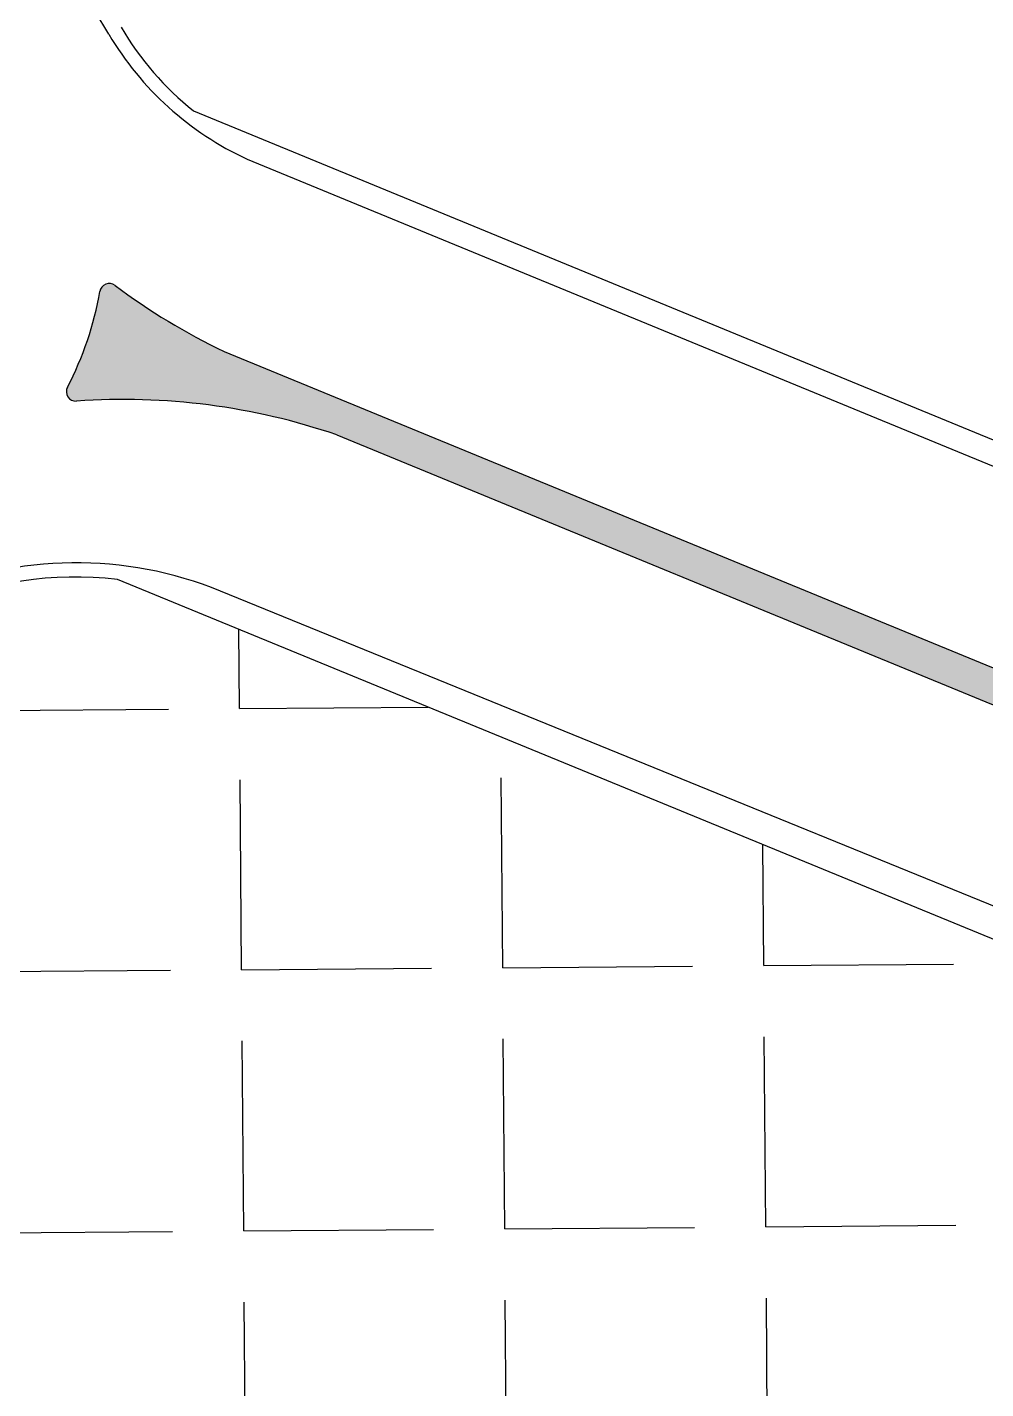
# Model space of a CAD drawing. Header units: metres. Extents: x 324293 to 653279, y 3585589 to 7191434.
# Drawn here: x 334639.2 to 334689.7, y 3600428.1 to 3600499.8 of the extents above; entities that cross this region are included whole.
import ezdxf

# ---------------------------------------------------------------- set-up
doc = ezdxf.new("R2010")
doc.units = ezdxf.units.M
for name, color, linetype in [('asfalt tarahi', 1, 'Continuous'), ('cahman', 80, 'Continuous'), ('masir', 25, 'Continuous'), ('shouldr', 6, 'Continuous')]:
    doc.layers.add(name, color=color, linetype=linetype)

msp = doc.modelspace()

# ---------------------------------------------------------------- hatches: boundary and pattern name
at = {"layer": 'cahman'}
h = msp.add_hatch(dxfattribs=at)
h.set_pattern_fill('AR-SAND', color=256, angle=0.4498703, style=0)
h.set_pattern_definition([(37.949870306, (28282.7474, -2517.6114), (-0.0781201379, 1.9262697745), [0, -1.52, 0, -1.7, 0, -1.625]), (7.94987031, (28282.7474, -2517.6114), (1.7475636851, 2.8359547187), [0, -0.82, 0, -1.37, 0, -0.525]), (327.949870306, (28281.5175, -2517.6211), (3.1140014368, 0.0301099917), [0, -0.5, 0, -1.8, 0, -2.35]), (317.94987031, (28281.5175, -2517.621), (2.9991427517, 0.901251527), [0, -0.25, 0, -1.18, 0, -1.35])])
edge = h.paths.add_edge_path()
edge.add_line((334770.84401, 3600430.91371), (334770.82867, 3600432.86637))
edge.add_line((334770.82867, 3600432.86637), (334649.58543, 3600482.74176))
edge.add_arc((334664.55188, 3600513.99), 34.64747, 233.2798271, 244.407745, ccw=False)
edge.add_arc((334643.52944, 3600485.82273), 0.5, 52.198891, 170.1906561)
edge.add_arc((334626.08826, 3600488.83827), 17.19995, 332.3889588, 350.1906561, ccw=False)
edge.add_arc((334641.77244, 3600480.63493), 0.5, 152.3889588, 274.0040059)
edge.add_arc((334644.24778, 3600445.27146), 34.95, 71.1756219, 94.0040059, ccw=False)
edge.add_line((334655.52504, 3600478.35206), (334770.84401, 3600430.91371))
at = {"layer": 'masir'}
h = msp.add_hatch(dxfattribs=at)
h.set_pattern_fill('ANGLE', color=256, scale=50, angle=0.4498703, style=0)
h.set_pattern_definition([(0.4498703, (28282.747, -2517.611), (-0.107960014, 13.74957616), [10, -3.75]), (90.4498703, (28282.747, -2517.611), (-13.74957616, -0.107960014), [10, -3.75])])
h.paths.add_polyline_path([(334643.95739, 3600470.74588, 0.13193627), (334634.0567, 3600469.26242, -0.10762959), (334625.04119, 3600467.46628, -0.03613446), (334614.97046, 3600468.3753, 0.20448952), (334605.33198, 3600461.60808), (334590.11906, 3600437.05098), (334695.23088, 3600371.93508), (334744.55482, 3600429.41321)])
h.paths.add_polyline_path([(334644.00257, 3600475.76486), (334676.11229, 3600476.01698), (334676.16824, 3600468.8922), (334644.05851, 3600468.64008)], flags=9)

# ---------------------------------------------------------------- linework, layer by layer
at = {"layer": 'asfalt tarahi', "color": 1}
for p, q in [((334650.79226, 3600492.87174, 1313.25213), (334770.81196, 3600443.49967, 1313.25213)), ((334649.58543, 3600482.74176, 1313.25213), (334770.82867, 3600432.86637, 1313.25213)), ((334655.52504, 3600478.35206, 1313.25213), (334770.84401, 3600430.91371, 1313.25213)), ((334743.01219, 3600431.98983, 1313.25213), (334649.39327, 3600470.1302, 1313.25213))]:
    msp.add_line(p, q, dxfattribs=at)
at = {"layer": 'asfalt tarahi', "color": 1, "elevation": 1313.25213}
msp.add_lwpolyline([(334643.5079, 3600499.44251, 0.06065902), (334640.48866, 3600503.47858, 0.00242042), (334640.02243, 3600503.96106, 0.00242042)], format="xyb", dxfattribs=at)
at = {"layer": 'asfalt tarahi', "color": 1}
for centre, radius, start, end in [((334657.75317, 3600507.9117, 1313.25213), 16.57271, 210.732598, 245.1639706), ((334626.08826, 3600488.83827, 1313.25213), 17.19995, 332.3889588, 350.1906561), ((334643.52944, 3600485.82273, 1313.25213), 0.5, 52.198891, 170.1906561), ((334664.55188, 3600513.99, 1313.25213), 34.64747, 233.2798271, 244.407745), ((334641.77244, 3600480.63493, 1313.25213), 0.5, 152.3889588, 274.0040059), ((334644.24778, 3600445.27146, 1313.25213), 34.95, 71.1756219, 94.0040059), ((334641.78914, 3600451.47658, 1313.25213), 20.14399, 67.8218025, 113.4992298)]:
    msp.add_arc(centre, radius, start, end, dxfattribs=at)
at = {"layer": 'shouldr'}
for p, q in [((334647.97123, 3600495.40828, 1313.25213), (334770.73413, 3600444.90776, 1313.25213)), ((334744.55482, 3600429.41321, 1313.25213), (334643.95739, 3600470.74588, 1313.25213))]:
    msp.add_line(p, q, dxfattribs=at)
for centre, radius, start, end in [((334657.95709, 3600507.89971, 1313.25213), 15.99228, 210.3634063, 231.3605627), ((334641.76907, 3600451.57035, 1313.25213), 19.3, 83.4895497, 113.5534754)]:
    msp.add_arc(centre, radius, start, end, dxfattribs=at)

doc.saveas('drawing.dxf')
